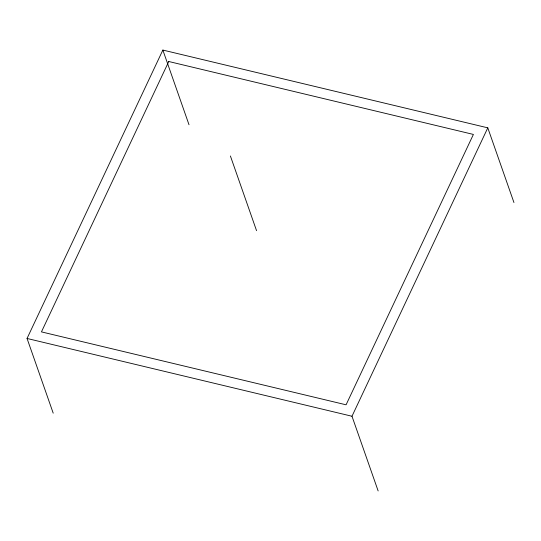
<?xml version="1.0" encoding="UTF-8"?>
<svg xmlns="http://www.w3.org/2000/svg" width="541" height="541" viewBox="0 0 541 541"><rect width="100%" height="100%" fill="white"/><g stroke="black" fill="none" stroke-linecap="round" stroke-linejoin="round"><path stroke-width="0.81" d="M53.207 413.155L27.05 338.463L162.855 50.063L487.793 127.845L513.95 202.537M378.145 490.937L351.988 416.252L487.793 127.845M27.05 338.463L351.988 416.252M230.398 155.977L256.549 230.669M162.855 50.063L189.012 124.748M168.765 61.505L41.447 331.883L346.078 404.81L473.395 134.432L168.765 61.505"/></g></svg>
